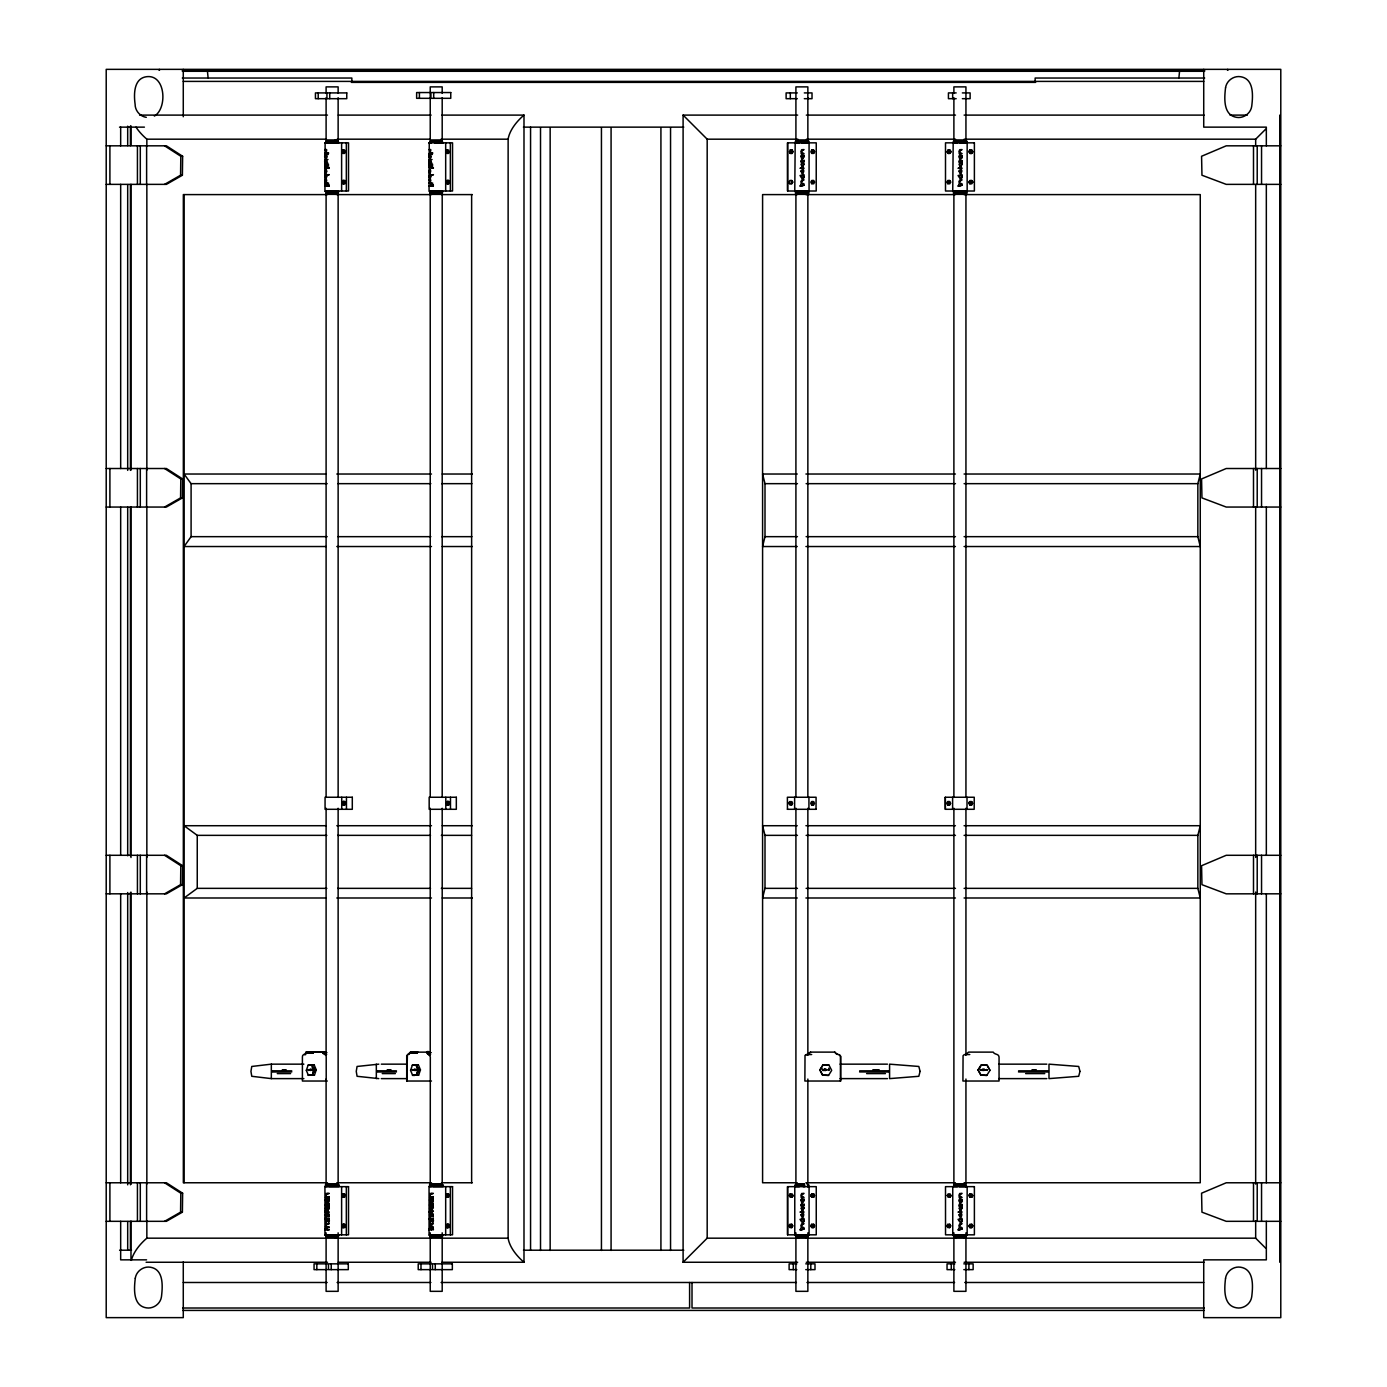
<?xml version="1.0" encoding="UTF-8"?>
<svg xmlns="http://www.w3.org/2000/svg" width="1387" height="1387" viewBox="0 0 1387 1387"><rect width="100%" height="100%" fill="white"/><g stroke="black" fill="none" stroke-linecap="round" stroke-linejoin="round"><path stroke-width="1.5" d="M164.585 184.367L180.57 175.23L180.813 156.263L164.585 145.826M106.21 184.367L166.388 184.367L182.391 175.23L182.633 156.263L166.388 145.826L106.21 145.826M164.585 507.053L180.57 497.898L180.813 478.948L164.585 468.511M106.21 507.053L166.388 507.053L182.391 497.898L182.633 478.948L166.388 468.511L106.21 468.511M164.585 893.835L180.57 884.681L180.813 865.713L164.585 855.294M106.21 893.817L166.388 893.835L182.391 884.681L182.633 865.713L166.388 855.294L106.21 855.294M164.585 1221.323L180.57 1212.169L180.813 1193.201L164.585 1182.782M106.21 1221.323L166.388 1221.323L182.391 1212.169L182.633 1193.201L166.388 1182.782L106.21 1182.782M326.638 155.847C326.136 160.996 325.997 152.813 326.517 156.956M326.638 160.823C326.136 165.972 325.997 157.789 326.517 161.915M326.621 170.982L326.621 171.988M308.07 1069.672L308.157 1069.637M308.451 1070.244L309.076 1070.001M309.162 1070.244L309.249 1069.897M412.303 1069.672L412.372 1069.637M415.961 1070.487L416.065 1069.637M311.676 1069.637C312.231 1070.365 309.613 1069.169 310.775 1070.435M308.521 1069.932L309.578 1069.897M412.858 1069.897L413.291 1070.001M413.794 1070.018L413.465 1069.897M827.207 1070.018L827.97 1069.897M985.533 1070.001L986.209 1069.897M1227.582 70.338L1227.651 69.367L1227.651 70.338M1178.915 77.724L1179.643 70.338M326.396 175.542A3.814 2.479 -90 0 1 326.482 176.999L325.789 178.108L325.095 177.172A2.722 1.786 90 0 1 325.095 176.53A3.277 2.133 -90 0 1 325.304 175.542M417.019 1053.288L417.903 1052.109M312.751 1053.288L313.635 1052.109M429.71 1219.364L430.161 1222.64L431.582 1220.907A3.103 2.028 -90 0 0 431.426 1219.71L431.34 1219.364M325.616 1219.364L326.066 1222.64L327.488 1220.907A3.086 2.011 -90 0 0 327.349 1219.71L327.245 1219.364M984.77 1069.897L985.273 1069.897M797.248 474.025L762.59 474.025L765 483.664L765 536.665L762.59 546.53L797.248 546.53M430.351 152.761L430.022 150.455M430.351 183.049L430.022 180.726M326.257 152.761L325.928 150.455M326.257 183.049L325.928 180.726M797.248 825.716L762.59 825.716L765 835.355L765 888.356L762.59 897.996L797.248 897.996M964.086 546.53L1200.258 546.53L1197.848 536.665L1197.848 483.664L1200.258 474.025L964.086 474.025M964.086 897.996L1200.258 897.996L1197.848 888.356L1197.848 835.355L1200.258 825.716L964.086 825.716M429.398 159.574L429.259 160.303A4.352 2.843 90 0 0 429.19 161.724L429.693 163.025L431.929 163.059M325.304 159.574L325.165 160.303A4.317 2.826 90 0 0 325.078 161.724L325.598 163.025L327.835 163.059M430.629 152.761L430.178 149.588M430.629 183.049L430.178 179.859M326.534 152.761L326.24 149.605M326.534 183.049L326.24 179.894M429.138 175.542L429.034 175.889A3.103 2.028 -90 0 0 428.895 177.085L430.299 178.819L430.75 175.542M325.026 175.542L324.922 175.889A3.086 2.011 -90 0 0 324.783 177.085L326.205 178.819L326.673 175.542M342.606 150.056L344.565 151.738C344.878 154.286 340.335 152.969 344.617 153.402L344.617 150.056L342.606 150.056L342.606 153.402M342.97 801.634L342.97 804.963L344.982 804.963L344.982 801.634C340.422 799.519 347.322 804.963 343.768 803.784M446.649 150.056L448.59 151.738C448.92 154.286 444.395 152.969 448.66 153.402L448.66 150.056L446.649 150.056L446.649 153.402M447.013 801.634L447.013 804.963L449.007 804.963L449.007 801.634C444.481 799.519 451.33 804.963 447.81 803.784M410.587 1070.365L412.39 1065.077L418.354 1064.835L420.452 1069.88L418.631 1075.168L412.563 1075.202L418.631 1075.168M416.308 1074.96L418.042 1069.897L416.048 1065.043L412.303 1065.268L414.453 1065.077M416.568 1075.168L418.371 1069.88L416.048 1065.043M306.336 1070.365L308.157 1065.077L314.155 1064.835L316.253 1069.88L314.433 1075.168L308.33 1075.202L314.433 1075.168M313.861 1069.897L312.37 1075.168L314.19 1069.88C310.532 1057.414 311.069 1072.012 316.253 1069.88M433.143 1216.988L432.623 1213.036M329.048 1216.988L328.546 1213.036M429.727 167.428L428.947 164.013L430.768 164.013M325.633 167.428L324.835 165.157M431.877 166.423L430.039 166.423L430.837 164.307L432.657 164.307M327.765 166.423L325.945 166.423L326.743 164.307L328.563 164.307M447.36 153.402L447.36 150.056M447.776 153.246L449.301 151.738M446.233 182.113L446.874 180.449L448.885 180.449L448.885 183.795L446.874 183.795L446.233 182.113L447.585 183.795M446.943 182.113L447.585 180.449M448.695 182.789L448.174 180.449L448.174 183.795L448.695 181.437M447.013 804.963L449.648 803.298M446.007 1195.542L446.649 1193.878L448.66 1193.878L448.66 1197.206L446.614 1197.068L446.007 1195.542L447.36 1197.206M446.718 1195.542L447.36 1193.878M448.365 1195.542L447.949 1197.206L447.949 1193.878L449.301 1195.542M446.233 1225.935L446.874 1224.27L448.885 1224.27L448.885 1227.599L446.874 1227.599L446.233 1225.935L447.585 1227.599M446.943 1225.935L447.585 1224.27M446.874 1227.599L448.001 1227.46L448.174 1224.27L448.695 1226.611M343.317 153.402L343.317 150.056M342.19 182.113L342.832 180.449L344.843 180.449L344.843 183.795L342.832 183.795L342.19 182.113L343.543 183.795M342.901 182.113L343.543 180.449M343.681 804.963L342.312 803.298L344.097 804.807L344.097 801.773M341.965 1195.542L342.606 1193.878L344.617 1193.878L344.617 1197.206L342.554 1197.068L341.965 1195.542L343.317 1197.206M342.676 1195.542L343.317 1193.878M342.19 1225.935L342.832 1224.27L344.843 1224.27L344.843 1227.599L342.832 1227.599L342.19 1225.935L343.543 1227.599M342.901 1225.935L343.543 1224.27M430.039 167.428L430.837 164.307M325.945 167.428L326.743 164.307M432.952 1216.33L432.848 1214.093M328.858 1216.33L328.754 1214.093M430.317 1052.161L410.535 1052.126L407.379 1054.831L406.894 1081.028M326.205 1081.028L326.205 1056.929C326.552 1053.877 322.842 1054.866 322.46 1052.109L306.284 1052.126C305.66 1054.692 302.175 1053.981 302.401 1056.929L302.401 1081.028L327.315 1081.028M789.879 802.813L790.694 804.252L791.526 802.813M947.962 181.628L947.962 182.599M432.259 1210.227L430.421 1210.227L431.53 1207.834L433.351 1207.834L430.733 1211.232M328.164 1210.227L326.326 1210.227L327.436 1207.834L329.256 1207.834L329.256 1208.961L327.436 1208.961L326.604 1212.099M432.917 1221.635L433.091 1220.993A2.739 1.786 -90 0 0 433.039 1220.005A3.294 2.15 90 0 0 432.883 1219.364M328.84 1221.635L328.996 1220.993A2.722 1.786 -90 0 0 328.962 1220.005A3.277 2.133 90 0 0 328.806 1219.364M308.07 1065.268L310.237 1065.077M433.004 1207.366L433.229 1203.396L431.201 1204.107A4.352 2.843 -90 0 1 431.288 1205.546L430.611 1206.863L430.611 1203.292M328.91 1207.366L329.152 1203.396L327.124 1204.107A4.317 2.826 90 0 1 327.193 1205.546L326.673 1206.846L326.517 1203.292M432.848 1201.645L433.108 1200.57A4.352 2.843 -90 0 0 433.039 1199.131L432.883 1198.472M432.848 1206.621L433.108 1205.546A4.352 2.843 -90 0 0 433.039 1204.107L432.883 1203.448M328.754 1201.645L329.014 1200.57A4.317 2.826 -90 0 0 328.944 1199.131L328.806 1198.472M328.754 1206.621L329.014 1205.546A4.317 2.826 -90 0 0 328.944 1204.107L328.806 1203.448M414.297 1070.018L414.332 1070.071M310.081 1070.018L310.116 1070.071M447.672 1225.449L448.868 1225.675L448.001 1227.46M344.67 182.789L344.652 181.437M343.629 1225.449L344.652 1225.241L344.67 1226.611M790.174 153.402L790.209 150.056L792.116 150.056L793.069 151.738L792.098 153.402L790.174 153.402L789.394 151.738M789.862 183.795L788.908 182.113L789.879 183.795L791.804 183.795M811.759 153.402L811.759 150.056L813.701 150.056L814.654 151.738L813.684 153.402L811.759 153.402L810.806 151.738L811.776 150.056M811.776 183.795L810.806 182.113L811.776 180.449L813.701 180.449L814.654 182.113L813.684 183.795L811.846 183.639M811.62 804.963L813.528 804.963L814.516 803.298L813.528 801.634L811.62 801.634L810.667 803.298L811.638 804.963L813.545 804.963M811.759 1197.206L810.823 1195.542L811.776 1193.878L813.701 1193.878L814.654 1195.542L813.684 1197.206L811.759 1197.206L810.806 1195.542L811.759 1193.878M947.893 183.639L949.748 183.795L950.719 182.113L949.748 180.449L947.806 180.449L946.853 182.113L947.824 183.795M969.877 153.402L971.802 153.402L972.79 151.738L971.802 150.056L969.877 150.056L968.906 151.738L969.894 153.402L971.819 153.402M969.877 183.795L968.906 182.113L969.894 183.795L971.819 183.795L972.79 182.113L971.802 180.449L969.877 180.449L968.906 182.113M947.668 804.963L949.592 804.963L950.58 803.298L949.592 801.634L947.668 801.634L946.697 803.298L947.685 804.963L949.61 804.963M969.721 804.963L972.634 803.298L971.68 801.634L969.721 801.634L968.767 803.298L969.756 804.963L971.68 804.963M969.894 1197.206L968.906 1195.542L969.894 1193.878L971.819 1193.878L972.79 1195.542L971.802 1197.206L969.964 1197.068M969.877 1227.599L968.906 1225.935L969.894 1227.599L971.819 1227.599L972.79 1225.935L971.802 1224.27L969.877 1224.27L968.906 1225.935M788.908 182.113L789.879 180.449L791.804 180.449M792.74 182.113L791.682 180.605L792.757 182.113L791.682 183.639M811.846 153.246L813.58 153.246L814.464 151.738L813.58 150.212L811.846 150.212M789.74 801.634L788.77 803.298L789.74 804.963L791.648 804.963L792.618 803.298L791.63 801.634L789.723 801.634L788.926 803.298L791.63 804.963M791.544 804.807L792.41 803.298L791.544 801.773L789.81 801.773M789.394 1195.542L790.209 1193.878L792.116 1193.878L793.069 1195.542L792.098 1197.206L790.174 1197.206L789.22 1195.542L790.174 1193.878M792.098 1197.206L793.052 1195.542M791.804 1224.27L789.862 1224.27L788.908 1225.935L789.862 1227.599L791.804 1227.599M792.74 1225.935L791.786 1224.27L792.757 1225.935L791.786 1227.599L789.082 1225.935M813.684 1193.878L813.684 1197.206M810.806 1225.935L811.776 1224.27L813.701 1224.27L814.654 1225.935L813.684 1227.599L811.759 1227.599L810.806 1225.935L811.759 1224.27M810.979 1225.935L811.846 1227.46L813.58 1227.46L813.684 1224.27M947.165 151.738L948.153 150.056L950.078 150.056L951.031 151.738L950.06 153.402L948.119 153.402L947.165 151.738L948.119 150.056M947.182 151.738L948.153 153.402L949.956 153.246L950.841 151.738L949.956 150.212L948.205 150.212M969.877 150.056L968.906 151.738M971.715 153.246L972.755 151.738M949.506 804.807L950.546 803.298M969.721 801.634L968.767 803.298M971.663 804.963C973.258 803.541 972.218 800.784 969.808 801.773M947.165 1195.542L948.153 1193.878L950.078 1193.878L951.031 1195.542L950.06 1197.206L948.119 1197.206L947.338 1195.542M947.893 1224.409L949.748 1224.27L950.719 1225.935L949.731 1227.599L946.853 1225.935L947.824 1224.27M971.802 1197.206L972.755 1195.542M790.174 150.056L792.098 150.056M813.528 801.634L811.62 801.634M949.644 180.605L950.528 182.113M971.802 150.056L969.964 150.212M971.715 180.605L972.755 182.113M949.592 801.634L947.668 801.634M949.731 1224.27L950.702 1225.935M971.802 1224.27L972.755 1225.935M819.873 1069.88L823.028 1064.835L828.958 1065.077L831.697 1070.365L828.542 1075.41L822.612 1075.168L819.873 1069.88L822.612 1075.168M820.098 1069.897L823.028 1064.835M828.958 1065.077L823.15 1065.043M978.043 1069.88L981.233 1064.835L987.197 1065.077L989.971 1070.365L986.781 1075.41L980.817 1075.168L978.043 1069.88L980.938 1074.96L986.781 1075.41M978.268 1069.897L981.337 1065.043L987.059 1065.268L989.971 1070.365M811.672 1054.519L806.211 1054.588L805.015 1055.75L804.876 1081.028L840.73 1081.028L840.73 1056.929C840.245 1053.427 835.962 1055.282 834.905 1052.126L810.528 1052.109L807.598 1054.519M326.066 474.025L184.072 474.025L191.094 483.664L191.094 536.665L184.072 546.53L326.066 546.53M812.071 151.044L812.054 152.414M813.406 152.414L813.423 151.062M812.071 181.437L812.054 182.789M813.406 182.807L813.423 181.437M813.423 803.784L811.915 803.975L812.123 802.449M790.018 1225.449L791.769 1225.692L790.365 1226.767M813.406 1226.611L812.747 1224.964L812.054 1226.611M970.189 151.044L970.172 152.414M971.541 152.414L971.541 151.062M949.471 182.807L949.471 181.437M970.189 181.437L970.172 182.789M971.541 182.807L971.541 181.437M947.98 802.605L948.639 804.252L949.332 802.622M971.541 803.784L970.033 803.975L970.241 802.449M949.471 1226.611L949.055 1224.998L947.962 1226.403M971.541 1226.611L970.865 1224.964L970.172 1226.611M447.55 1194.866L448.469 1194.866M448.33 1196.374L447.55 1196.235M343.508 1194.866L344.427 1194.866M344.305 1196.374L343.508 1196.235M825.733 1069.914L825.733 1070.071M964.156 139.185L1255.668 139.185L1265.637 129.216M797.664 1262.257L683.097 1262.257L707.179 1238.175L807.615 1238.175M432.848 1222.675L433.403 1220.907A3.103 2.028 -90 0 0 433.264 1219.71L433.16 1219.364M328.754 1222.675L329.308 1220.907A3.086 2.011 -90 0 0 329.17 1219.71L329.066 1219.364M805.379 1055.039L806.558 1054.536M304.724 1054.831L305.816 1054.519M791.318 182.963L791.336 181.281M790.486 1194.866L792.116 1195.559L790.469 1196.218M948.431 1194.866L950.078 1195.559L948.431 1196.218M326.847 888.356L197.249 888.356L184.072 897.996L326.066 897.996M415.32 1069.55L415.32 1069.689M311.121 1069.55L311.191 1069.637M154.373 116.075C167.515 108.619 165.903 73.91 146.294 76.736C133.533 78.626 133.793 94.715 135.111 104.268C135.042 110.596 140.018 116.439 146.294 117.34M311.243 1070.348L311 1069.117L311.121 1070.244M410.708 1052.126L408.922 1054.501M813.215 1226.767L812.262 1226.767M949.263 1226.767L948.309 1226.767M971.333 1226.767L970.363 1226.767M432.189 1199.166C428.826 1197.466 429.19 1203.812 432.432 1201.888M432.189 1204.141C428.826 1202.442 429.19 1208.788 432.432 1206.863M327.869 1199.252C325.286 1197.137 324.662 1203.829 328.338 1201.888M327.869 1204.228C325.286 1202.113 324.662 1208.805 328.338 1206.863M810.528 1052.109L807.945 1054.501M407.813 1054.536L406.72 1056.27L406.703 1081.028L431.461 1081.028M432.415 1202.772L433.229 1198.42L431.201 1199.131A4.352 2.843 -90 0 1 431.288 1200.57L430.611 1201.888L430.611 1198.316M328.32 1202.772L329.152 1198.42L327.124 1199.131A4.317 2.826 90 0 1 327.193 1200.57L326.673 1201.87L326.517 1198.316M378.807 1064.158L357.066 1066.464L356.251 1071.388L357.083 1076.295L378.807 1078.618M303.874 1064.158L271.332 1064.158L251.758 1066.464L250.943 1071.388L251.775 1076.295L271.332 1078.618L303.874 1078.618M965.699 1054.519L968.629 1052.109L993.179 1052.126C994.479 1054.866 998.848 1053.583 999.056 1056.929L999.056 1081.028L962.925 1081.028L963.063 1055.75L964.294 1054.588L969.773 1054.519M326.43 139.948L335.377 139.948M325.13 142.826L324.939 191.007L348.518 191.007L348.518 142.844L324.939 142.844L327.245 142.844M429.259 142.826L429.051 191.007L452.543 191.007L452.543 142.844L429.051 142.844L431.34 142.844M443.251 142.809L434.616 142.844M326.43 1183.77L335.377 1183.77M325.13 1185.191L339.364 1185.174L338.272 1185.174M325.13 1186.631L327.245 1186.648M429.259 1185.191L443.441 1185.174L441.17 1185.157M429.259 1186.631L431.34 1186.648M443.251 1186.613L432.865 1186.648M418.042 1069.897L420.452 1069.88M796.329 139.931L807.615 139.948M795.184 141.37L809.106 141.37L807.494 141.353M954.325 139.931L963.861 139.948M794.768 191.007L795.184 142.809M809.072 191.007L809.072 142.844L801.253 142.844M953.181 141.37L967.19 141.37L965.56 141.353M952.748 191.007L953.181 142.809M967.155 191.007L967.155 142.844L959.267 142.844M339.052 191.51L325.13 191.493M429.381 191.475L443.251 191.51M326.326 194.353L335.377 194.353M337.873 194.388L335.325 194.353M796.329 1183.752L804.443 1183.77L802.917 1183.77M954.325 1183.752L963.861 1183.77M795.184 1186.631L799.415 1186.648M953.181 1186.631L957.429 1186.648M337.891 1235.314L335.342 1235.297M441.968 1235.314L443.441 1235.314L440.598 1235.297M131.366 1260.367A39.564 21.048 -33.4 0 1 146.849 1238.175L335.377 1238.175M337.873 1238.192L335.325 1238.175M337.214 1238.175L430.542 1238.158M796.502 194.353L807.615 194.371M807.373 194.388L806.54 194.388M954.481 194.353L963.861 194.353M807.373 1235.314L806.801 1235.297M796.502 1238.175L798.461 1238.158M807.373 1238.192L806.54 1238.192M954.481 1238.175L963.861 1238.175M964.867 139.948L966.063 139.931L964.624 139.931M964.867 1183.752L966.063 1183.752L964.624 1183.735M797.352 1185.174L794.768 1185.191L804.911 1185.209M807.789 1185.191L809.106 1185.191L807.494 1185.174M955.348 1185.174C947.009 1185.226 970.779 1185.226 965.56 1185.174M807.789 1186.631L809.106 1186.631L807.494 1186.613M441.586 139.931L431.097 139.966M326.881 141.37C321.351 141.422 340.942 141.405 338.272 141.353M431.01 141.37C424.699 141.439 448.504 141.387 441.17 141.353M807.494 191.51L809.106 191.493L795.184 191.493M965.56 191.51L967.19 191.493L953.181 191.493M807.494 192.949L809.106 192.932L795.184 192.932M965.56 192.949L967.19 192.932L953.181 192.932M964.624 194.388L966.063 194.371L964.867 194.353M441.586 1183.752L431.097 1183.77M325.789 1185.191L326.881 1185.191M429.918 1185.191L431.01 1185.191M806.54 1235.314L809.106 1235.314L805.743 1235.297M807.494 1236.771C812.643 1236.701 789.082 1236.701 797.352 1236.753M965.56 1236.771C970.761 1236.701 947.026 1236.701 955.348 1236.753M964.624 1238.192L966.063 1238.175L964.867 1238.175M335.325 139.948L337.873 139.931M963.792 139.948L964.953 139.948M338.272 192.949C340.942 192.914 321.351 192.88 326.881 192.932M272.077 1071.995L291.773 1071.926M377.056 1071.995L396.457 1071.926M335.325 1183.752L337.873 1183.735M963.792 1183.77L964.953 1183.752M327.089 1235.28L324.957 1235.297L328.078 1235.28M338.272 1235.332L339.364 1235.314L336.538 1235.297M338.272 1236.771C340.942 1236.719 321.351 1236.684 326.881 1236.753M430.195 1238.175L431.184 1238.158M441.17 192.949C448.521 192.914 424.457 192.862 431.01 192.932M431.097 194.353L441.586 194.371M859.663 1070.851L889.032 1070.799M1018.578 1070.851L1048.433 1070.799M803.125 1186.648L804.928 1186.648M432.172 1235.28L429.068 1235.297L431.028 1235.314M441.17 1235.332L442.366 1235.332L439.402 1235.297M798.461 1235.28L794.768 1235.297L797.074 1235.314M806.107 1235.332L807.494 1235.332M956.475 1235.28L952.748 1235.297L955.071 1235.314M964.173 1235.332L967.19 1235.314L962.474 1235.297M441.17 1236.771C448.504 1236.736 424.699 1236.684 431.01 1236.753M431.097 1238.158L441.586 1238.175M182.304 70.338L1204.696 70.338M182.338 71.292L1204.662 71.292M182.321 78.036L351.847 78.036L351.847 81.4M1204.679 78.036L1035.153 78.036L1035.153 81.4M183.275 81.4L1203.725 81.4M351.362 82.37L1035.638 82.37M430.594 92.548L416.637 92.548L416.637 98.321L430.594 98.321M797.317 92.912L786.117 92.912L786.117 98.685L797.317 98.685M804.321 92.912L812.019 92.912L812.019 98.685L804.321 98.685M956.18 92.912L948.431 92.912L948.431 98.685L956.18 98.685M962.37 92.912L970.12 92.912L970.12 98.685L962.37 98.685M139.619 115.104L327.488 115.104M338.289 115.104L431.132 115.104M441.933 115.104L523.991 115.104L523.991 1262.257L441.933 1262.257M683.097 1262.257L683.097 115.104L797.664 115.104M806.315 115.104L955.487 115.104M964.121 115.104L1204.089 115.104M1230.026 115.104L1247.329 115.104M119.525 127.136L144.421 127.136M523.419 127.136L683.756 127.136M136.013 127.153A39.564 21.048 33.4 0 0 146.849 139.185L326.396 139.185M337.214 139.185L430.247 139.185M441.066 139.185L508.127 139.185A39.564 21.048 -33.4 0 1 523.991 115.104M683.097 115.104L707.179 139.185L797.872 139.185M806.506 139.185L955.504 139.185M328.771 142.844L339.052 142.792M787.573 142.844L816.25 142.844L816.215 191.007L787.573 191.007L787.573 142.844L787.608 191.007M1280.79 145.826L1226.229 145.826L1201.575 156.263L1201.957 175.23L1226.229 184.367L1280.79 184.367M324.835 149.588L326.656 149.588M430.768 149.588L428.947 149.588L430.768 150.455M324.835 150.455L326.656 150.455M345.276 151.738L343.751 150.212M792.879 151.738L792.012 150.212M324.835 152.761L328.563 152.761M432.657 152.761L428.947 153.628L432.657 153.628M790.261 153.246L792.098 153.402M324.835 153.628L328.563 153.628M180.813 156.263L182.633 156.263M325.304 159.626L327.124 159.626M429.398 159.626L431.236 159.626M326.656 164.013L324.835 164.013L325.945 166.423M326.743 165.382L328.563 165.382M430.837 165.382L432.657 165.382M325.754 167.081L327.575 167.081M429.849 167.081L431.686 167.081L431.582 168.295M324.835 167.428L329.308 167.428M433.403 167.428L428.947 167.428L433.403 168.295M324.835 168.295L329.308 168.295M324.835 174.675L329.308 174.675L324.835 175.542M180.57 175.23L182.391 175.23M324.835 179.859L326.656 179.859M430.768 179.859L428.947 179.859L430.768 180.726M324.835 180.726L326.656 180.726M345.502 182.113L343.976 180.605L343.976 183.639M448.59 182.113L449.527 182.113M324.835 183.049L328.563 183.049M432.657 183.049L428.947 183.049L432.657 183.916M324.835 183.916L328.563 183.916M324.835 185.182L329.222 185.13L329.222 186.118L324.835 186.049M327.488 194.596L183.344 194.596L183.344 1182.764L327.488 1182.764M336.816 194.596L431.478 194.596M441.517 194.596L472.36 194.596M797.248 194.596L762.59 194.596L762.59 1182.764L797.248 1182.764M805.916 194.596L955.418 194.596M964.086 194.596L1200.258 194.596L1200.258 1182.764L964.086 1182.764M1280.79 468.511L1226.229 468.511L1201.575 478.948L1201.957 497.898L1226.229 507.053L1280.79 507.053M336.816 474.025L431.478 474.025M442.228 474.025L472.36 474.025M805.916 474.025L955.418 474.025M180.813 478.948L182.633 478.948M191.094 483.664L327.176 483.664M337.96 483.664L430.854 483.664M441.638 483.664L471.892 483.664M765 483.664L797.456 483.664M806.124 483.664L955.452 483.664M964.104 483.664L1197.848 483.664M180.57 497.898L182.391 497.898M191.094 536.665L327.176 536.665M337.96 536.665L430.854 536.665M441.638 536.665L471.892 536.665M765 536.665L797.456 536.665M806.124 536.665L955.452 536.665M964.104 536.665L1197.848 536.665M336.816 546.53L431.478 546.53M442.228 546.53L472.36 546.53M805.916 546.53L955.418 546.53M945.31 797.248L974.246 797.248L974.177 809.297L945.31 809.297L945.31 797.248L945.379 809.297M344.687 803.298L345.623 803.298M446.371 803.298L447.724 804.963M787.383 809.297L816.093 809.297M326.066 825.716L184.072 825.716L197.249 835.355L326.847 835.355M336.816 825.716L431.478 825.716M442.228 825.716L472.36 825.716M805.916 825.716L955.418 825.716M337.648 835.355L430.525 835.355M441.326 835.355L471.563 835.355M765 835.355L797.456 835.355M806.124 835.355L955.452 835.355M964.104 835.355L1197.848 835.355M1280.79 855.294L1226.229 855.294L1201.575 865.713L1201.957 884.681L1226.229 893.835L1280.79 893.817M180.813 865.713L182.633 865.713M180.57 884.681L182.391 884.681M337.648 888.356L430.525 888.356M441.326 888.356L471.563 888.356M765 888.356L797.456 888.356M806.124 888.356L955.452 888.356M964.104 888.356L1197.848 888.356M336.816 897.996L431.478 897.996M442.228 897.996L472.36 897.996M805.916 897.996L955.418 897.996M306.076 1052.196L326.188 1052.161M305.799 1052.456L313.219 1052.265M322.651 1052.23L326.465 1052.404M410.067 1052.456L417.487 1052.265M430.594 1052.404L426.589 1052.109M305.66 1052.681L312.977 1052.56M322.911 1052.525L326.604 1052.646M409.911 1052.681L417.227 1052.56M430.559 1054.519C426.728 1056.044 424.682 1048.763 430.733 1052.646M312.838 1052.82L305.556 1052.976L312.769 1053.132M323.032 1052.785L326.656 1052.785M417.106 1052.82L409.824 1052.976L417.036 1053.132M427.109 1052.646L430.802 1052.785M381.321 1064.158L407.137 1064.158M840.054 1064.158L887.472 1064.158M998.675 1064.158L1046.838 1064.158M312.092 1064.835L314.155 1064.835M416.291 1064.835L418.354 1064.835M310.116 1069.117L310.22 1070.487M312.3 1069.169L312.3 1070.487M414.332 1069.117L414.436 1070.487M415.216 1069.117L415.32 1070.487M822.456 1069.169L822.838 1070.487L822.283 1069.342M982.603 1069.117L982.603 1070.487M308.313 1069.516L308.417 1070.487M312.422 1069.342L312.404 1070.487M412.546 1069.516L412.65 1070.487M416.603 1069.342L416.343 1070.487M980.47 1069.342C983.782 1070.695 978.789 1068.753 980.869 1070.487M282.324 1069.741L286.138 1069.741M387.233 1069.741L390.978 1069.741M872.874 1069.741L879.15 1069.741M1032.015 1069.741L1036.262 1069.741M277.279 1073.59L290.594 1073.59M382.24 1073.59L395.347 1073.59M866.598 1073.59L885.426 1073.59M1025.634 1073.59L1044.758 1073.59M414.73 1075.41L412.667 1075.41L410.552 1070.348M381.321 1078.618L407.137 1078.618M840.054 1078.618L887.472 1078.618M998.675 1078.618L1046.838 1078.618M336.816 1182.764L431.478 1182.764M441.517 1182.764L472.36 1182.764M805.916 1182.764L955.418 1182.764M1280.79 1182.782L1226.229 1182.782L1201.575 1193.201L1201.957 1212.169L1226.229 1221.323L1280.79 1221.323M328.771 1186.648L339.052 1186.613M787.573 1186.648L816.25 1186.648L816.25 1234.829L787.573 1234.829L787.573 1186.648L787.608 1234.829M959.267 1186.648L967.19 1186.631L965.56 1186.613M180.813 1193.201L182.633 1193.201M345.276 1195.542L343.751 1194.034L343.751 1197.068M951.014 1195.542L950.06 1197.206M968.906 1195.542L969.877 1193.878M329.256 1196.582L325.529 1197.449L329.256 1197.449M433.351 1196.582L429.641 1197.449L433.351 1197.449M328.338 1198.316C321.732 1197.796 328.927 1207.331 327.315 1198.42M432.432 1198.316C425.844 1197.796 433.021 1207.314 431.409 1198.42M328.338 1203.292C321.732 1202.772 328.927 1212.307 327.315 1203.396M432.432 1203.292C425.844 1202.772 433.021 1212.29 431.409 1203.396M326.344 1211.232L325.529 1208.112L327.367 1208.112M430.438 1211.232L429.641 1208.112L431.461 1208.112M325.529 1209.204L327.367 1209.204M429.641 1209.204L431.461 1209.204M326.517 1210.886L328.338 1210.886M430.611 1210.886L432.432 1210.886M324.783 1211.232L329.256 1212.099L324.783 1212.099M180.57 1212.169L182.391 1212.169M324.783 1218.497L329.256 1218.497L324.783 1219.364M345.502 1225.935L344.132 1224.27L344.791 1225.935L342.832 1227.599M448.59 1225.935L449.527 1225.935M946.853 1225.935L947.806 1227.599L949.731 1227.599M329.256 1226.854L325.529 1226.854L329.256 1227.72M433.351 1226.854L429.641 1227.72L433.351 1227.72M969.964 1227.46L971.802 1227.599M324.887 1228.934L329.256 1229.87L325.529 1229.003M324.887 1229.922L327.037 1229.922M431.149 1229.922L428.982 1229.922L428.982 1228.934L433.351 1229.003L433.351 1229.87L429.641 1229.003M327.245 1235.28L329.36 1235.28M433.438 1235.28L430.455 1235.297M797.75 1235.28L799.848 1235.28M799.415 1235.28L801.357 1235.28M957.429 1235.28L959.388 1235.28M955.764 1235.28L957.862 1235.28M441.066 1238.175L508.127 1238.175A39.564 21.048 33.4 0 0 523.991 1262.257M806.506 1238.175L955.504 1238.175M964.156 1238.175L1255.668 1238.175L1265.637 1248.144M119.594 1250.207L131.488 1250.207M523.488 1250.207L683.756 1250.207M146.571 1259.847L120.669 1259.847L120.669 1221.323M146.103 1262.257L327.488 1262.257M338.289 1262.257L431.132 1262.257M806.315 1262.257L955.487 1262.257M964.121 1262.257L1204.089 1262.257M327.384 1263.852L314.051 1263.852L314.051 1269.642L327.384 1269.642M431.513 1263.852L418.215 1263.852L418.215 1269.642L431.513 1269.642M796.814 1263.852L789.116 1263.852L789.116 1269.642L796.814 1269.642M805.76 1263.852L815.001 1263.852L815.001 1269.642L805.76 1269.642M954.811 1263.852L947.044 1263.852L947.044 1269.642L954.811 1269.642M963.826 1263.852L973.137 1263.852L973.137 1269.642L963.826 1269.642M183.275 1282.49L327.159 1282.49M337.093 1282.49L430.889 1282.49M441.101 1282.49L796.415 1282.49M806.974 1282.49L954.568 1282.49M964.763 1282.49L1203.725 1282.49M182.772 1308.01L689.599 1308.01L689.599 1282.507M1204.332 1308.01L692.009 1308.01L692.009 1282.507M182.685 1310.42L1204.28 1310.42M799.415 142.844L794.768 142.809M957.429 142.844L952.748 142.809M960.966 1235.28L962.977 1235.28M802.917 1235.28L804.928 1235.28M959.267 1235.28L961.174 1235.28M801.253 1235.28L803.125 1235.28M328.771 1235.28L330.817 1235.28M432.865 1235.28L434.894 1235.28M330.539 1235.28L334.267 1235.297M434.616 1235.28L438.327 1235.297M1018.509 1071.926L1048.433 1071.995M859.593 1071.926L889.032 1071.995M377.056 1070.799L396.439 1070.851M272.077 1070.799L291.755 1070.851M804.408 1235.297L806.506 1235.297M437.98 1235.297L440.043 1235.297M333.92 1235.297L335.983 1235.297M806.54 139.931L807.373 139.931M965.56 142.792L967.12 142.809M807.494 142.792L809.037 142.809M963.792 194.353L964.953 194.353M806.54 1183.735L807.373 1183.735M963.809 1235.297L965.959 1235.314L964.867 1235.297M963.792 1238.175L964.953 1238.175M326.673 1054.519L324.887 1052.941M822.751 1074.96L828.542 1075.41M428.982 1054.519L430.317 1056.929L430.23 1185.174M428.531 1054.519L427.161 1052.785M982.447 1069.689L981.892 1070.383L982.447 1069.55M824.242 1069.689L823.687 1070.383L824.242 1069.55M327.973 154.546C319.964 154.859 329.465 162.522 325.928 154.512M327.973 159.522C319.964 159.834 329.465 167.498 325.928 159.488M432.068 154.546C424.093 154.911 433.559 162.47 430.022 154.512M432.068 159.522C424.093 159.886 433.559 167.446 430.022 159.488M834.662 1052.126L837.297 1054.449M430.091 1054.501L429.034 1052.941M429.224 1054.536L430.126 1055.351M839.1 1054.588L840.695 1056.27M949.367 150.802L949.783 152.414L948.171 151.981M448.14 804.807L448.677 802.449M344.097 804.807L344.652 802.449M428.947 164.013L430.039 166.423M306.319 1070.348L308.434 1075.41M325.529 1208.112L326.326 1210.227M429.641 1208.112L430.421 1210.227M325.737 1196.582L325.893 1193.496L329.256 1193.392L325.928 1194.432L326.014 1196.582M325.737 1226.854L325.893 1223.785L329.256 1223.681L325.928 1224.704L326.014 1226.854M429.849 1196.582L429.987 1193.496L433.351 1193.392L430.022 1194.432L430.109 1196.582M431.669 1226.854L431.409 1225.293M429.849 1226.854L429.987 1223.785L433.351 1223.681L430.022 1224.704L430.109 1226.854M431.946 1226.854L431.773 1226.195A2.531 1.647 -90 0 1 431.704 1225.519M801.53 176.999L802.605 178.108L803.645 177.172A2.739 2.739 0 0 0 803.645 176.53A3.294 3.294 0 0 0 803.35 175.542L801.669 175.542A3.832 3.832 0 0 0 801.53 176.999M801.53 1220.803L802.605 1221.912L803.645 1220.993A2.739 2.739 0 0 0 803.645 1220.352A3.294 3.294 0 0 0 803.35 1219.364L801.669 1219.364A3.832 3.832 0 0 0 801.53 1220.803M207.356 70.338L208.085 77.724M159.418 70.338L159.349 69.367L159.349 70.338M1279.75 115.104L1279.75 1262.257M1266.331 145.826L1266.331 127.136L1203.725 127.136L1203.725 69.35M1266.331 184.367L1266.331 468.511M1266.331 507.053L1266.331 855.294M1266.331 893.817L1266.331 1182.782M1266.331 1221.323L1266.331 1259.847L1203.725 1259.847L1203.725 1317.65L1280.79 1317.65L1280.79 69.35L106.21 69.35L106.21 1317.633L183.275 1317.633L183.275 1261.91M1261.546 145.826L1261.546 184.367M1261.546 468.511L1261.546 507.053M1261.546 855.294L1261.546 893.835M1261.546 1182.782L1261.546 1221.323M1257.211 145.826L1257.211 184.367M1257.211 468.511L1257.211 507.053M1257.211 855.294L1257.211 893.835M1257.211 1182.782L1257.211 1221.323M1255.668 139.185L1255.668 145.687M1255.668 184.627L1255.668 470.193M1255.668 506.966L1255.668 857.426M1255.668 892.032L1255.668 1184.082M1255.668 1220.872L1255.668 1238.175M1253.501 145.826L1253.501 184.367M1253.501 468.511L1253.501 507.053M1253.501 855.294L1253.501 893.835M1253.501 1182.782L1253.501 1221.323M968.906 1263.852L968.906 1269.642M967.155 1186.648L967.155 1234.829M967.016 797.248L967.016 809.297M965.941 141.041L965.941 86.878L953.892 86.878L953.892 93.38M965.941 193.036L965.941 797.421M965.941 808.257L965.941 1055.195M965.941 1079.034L965.941 1183.007M965.941 1232.835L965.941 1291.332L953.892 1291.332L953.892 1232.835M953.892 97.714L953.892 141.041M953.892 193.036L953.892 797.421M953.892 808.257L953.892 1185.174M952.661 92.912L952.661 98.685M952.609 797.248L952.609 809.297M952.748 1186.648L952.748 1234.829M951.274 1263.852L951.274 1269.642M840.435 1056.929L840.435 1081.028M816.024 809.297L816.093 797.248L787.383 797.248L787.452 809.297M810.806 1263.852L810.806 1269.642M809.072 1186.648L809.072 1234.829M808.933 797.248L808.933 809.297M807.858 93.38L807.858 86.878L795.913 86.878L795.913 141.041M807.858 97.714L807.858 141.041M807.858 193.036L807.858 797.421M807.858 808.257L807.858 1055.195M807.858 1079.034L807.858 1183.007M807.858 1232.835L807.858 1291.332L795.913 1291.332L795.913 1232.835M807.823 92.912L807.823 98.685M795.913 193.036L795.913 797.421M795.913 808.257L795.913 1185.174M794.63 797.248L794.63 809.297M794.768 1186.648L794.768 1234.829M793.312 1263.852L793.312 1269.642M790.313 92.912L790.313 98.685M707.179 139.185L707.179 1238.175M670.545 127.881L670.545 1250.45M660.923 127.881L660.923 1250.45M611.078 127.881L611.078 1250.45M601.438 127.881L601.438 1250.45M550.154 127.881L550.154 1250.45M540.514 127.881L540.514 1250.45M530.562 127.153L530.562 1250.224M508.127 139.185L508.127 1238.175M471.632 194.596L471.632 1182.764M450.48 797.248L450.48 809.297M450.359 142.844L450.359 191.007M450.359 1186.648L450.359 1234.829M445.799 797.248L445.799 809.297M445.678 142.844L445.678 191.007M445.678 1186.648L445.678 1234.829M442.193 93.38L442.193 86.878L430.23 86.878L430.23 143.208M442.193 97.714L442.193 143.208M442.193 193.036L442.193 797.421M442.193 808.257L442.193 1185.174M442.193 1232.835L442.193 1291.332L430.23 1291.332L430.23 1232.835M435.275 1263.852L435.275 1269.642M433.698 92.548L433.698 98.321M432.969 185.13L432.969 186.118M431.582 174.675L431.582 175.542M431.478 185.13L431.478 186.118M431.53 1193.392L431.53 1194.259M431.53 1196.582L431.53 1197.449M431.53 1207.834L431.53 1208.961M431.53 1211.232L431.53 1212.099M431.53 1218.497L431.53 1219.364M431.53 1223.681L431.53 1224.548M431.53 1226.854L431.53 1227.72M431.53 1229.003L431.53 1229.87M431.149 185.13L431.149 186.118M430.837 152.761L430.837 153.628M430.837 183.049L430.837 183.916M430.837 185.182L430.837 186.049M430.23 193.036L430.23 797.421M430.23 808.257L430.23 1055.195M430.369 1199.166L430.369 1201.888M430.369 1204.141L430.369 1206.863M429.849 154.512L429.849 158.083L429.19 156.748A4.352 2.843 90 0 1 429.259 155.327L429.398 154.598M429.849 159.488L429.849 163.059M429.311 1228.934L429.311 1229.922M420.989 1263.852L420.989 1269.642M419.411 92.548L419.411 98.321M376.328 1064.158L376.328 1078.618M346.455 797.248L346.455 809.297M346.334 142.844L346.334 191.007M346.334 1186.648L346.334 1234.829M341.739 797.248L341.739 809.297M341.618 142.844L341.618 191.007M341.618 1186.648L341.618 1234.829M338.133 93.38L338.133 86.878L326.101 86.878L326.101 93.38M338.133 97.714L338.133 143.208M338.133 193.036L338.133 797.421M338.133 808.257L338.133 1185.174M338.133 1232.835L338.133 1291.332L326.101 1291.332L326.101 1232.835M331.233 1263.852L331.233 1269.642M329.725 92.912L329.725 98.685M328.892 185.13L328.892 186.118M327.488 167.428L327.488 168.295M327.488 174.675L327.488 175.542M327.401 185.13L327.401 186.118M327.436 1193.392L327.436 1194.259M327.436 1196.582L327.436 1197.449M327.436 1207.834L327.436 1208.961M327.436 1211.232L327.436 1212.099M327.436 1218.497L327.436 1219.364M327.436 1223.681L327.436 1224.548M327.436 1226.854L327.436 1227.72M327.436 1229.003L327.436 1229.87M327.055 185.13L327.055 186.118M326.933 92.912L326.933 98.685M326.743 152.761L326.743 153.628M326.743 183.049L326.743 183.916M326.743 185.182L326.743 186.049M326.604 1218.497L326.604 1219.364M326.274 1199.166L326.274 1201.888M326.274 1204.141L326.274 1206.863M326.101 97.714L326.101 143.208M326.101 193.036L326.101 797.421M326.101 808.257L326.101 1055.195M326.101 1079.034L326.101 1185.174M325.754 154.512L325.754 158.083L325.078 156.748A4.317 2.826 90 0 1 325.165 155.327L325.304 154.598M325.754 159.488L325.754 163.059M325.217 1228.934L325.217 1229.922M318.212 92.912L318.212 98.685M316.843 1263.852L316.843 1269.642M271.332 1064.158L271.332 1078.618M197.249 835.355L197.249 888.356M184.072 194.596L184.072 1182.764M183.275 69.35L183.275 116.751M146.849 139.185L146.849 145.687M146.849 184.627L146.849 470.193M146.849 506.966L146.849 857.426M146.849 892.032L146.849 1184.082M146.849 1220.872L146.849 1238.175M146.623 145.826L146.623 184.367M146.623 468.511L146.623 507.053M146.623 855.294L146.623 893.835M146.623 1182.782L146.623 1221.323M140.295 145.826L140.295 184.367M140.295 468.511L140.295 507.053M140.295 855.294L140.295 893.835M140.295 1182.782L140.295 1221.323M137.434 145.826L137.434 184.367M137.434 468.511L137.434 507.053M137.434 855.294L137.434 893.835M137.434 1182.782L137.434 1221.323M130.985 125.922L130.985 145.41M130.985 184.367L130.985 470.072M130.985 506.862L130.985 857.513M130.985 892.136L130.985 1184.342M130.985 1221.132L130.985 1260.107M130.43 126.165L130.43 145.635M130.43 184.61L130.43 470.384M130.43 507.191L130.43 855.744M130.43 892.534L130.43 1184.81M130.43 1221.6L130.43 1249.756M127.691 126.165L127.691 145.635M127.691 184.61L127.691 470.384M127.691 507.191L127.691 855.744M127.691 892.534L127.691 1184.81M127.691 1221.6L127.691 1249.756M120.669 127.136L120.669 145.826M120.669 184.367L120.669 468.511M120.669 507.053L120.669 855.294M120.669 893.817L120.669 1182.782M109.902 145.826L109.902 184.367M109.902 468.511L109.902 507.053M109.902 855.294L109.902 893.835M109.902 1182.782L109.902 1221.323M418.285 1067.713A3.572 2.358 -90 0 1 418.631 1068.475M418.787 1071.215A3.572 2.358 -90 0 1 418.111 1072.775M429.398 175.542A3.294 2.15 -90 0 0 429.207 176.53A2.739 1.786 90 0 0 429.207 177.172L429.883 178.108L430.577 176.999A3.832 2.497 -90 0 0 430.49 175.542M431.062 1219.364A3.294 2.15 -90 0 1 431.253 1220.352A2.739 1.786 -90 0 1 431.27 1220.993L430.594 1221.912L429.883 1220.803A3.832 2.497 -90 0 1 429.97 1219.364M314.069 1067.713A3.589 2.358 -90 0 1 314.433 1068.475M314.572 1071.215A3.589 2.358 -90 0 1 314.312 1072.064M326.968 1219.364A3.277 2.133 -90 0 1 327.176 1220.352A2.722 1.786 -90 0 1 327.176 1220.993L326.5 1221.912L325.789 1220.803A3.814 2.479 -90 0 1 325.876 1219.364M828.785 1068.181A3.572 3.572 0 0 1 829.183 1069.03M430.629 161.603C430.022 165.538 430.091 157.979 430.629 161.603M430.629 156.627C430.022 160.563 430.091 153.003 430.629 156.627M324.801 170.982C325.997 179.2 327.817 165.036 324.801 170.982M428.912 170.982C430.091 179.183 431.894 165.036 428.912 170.982M429.606 1214.804C430.785 1223.005 432.588 1208.84 429.606 1214.804M325.494 1214.804C326.691 1223.005 328.511 1208.84 325.494 1214.804M325.078 171.156C325.841 176.149 327.488 167.602 325.078 171.156M325.772 1214.977C326.586 1219.971 328.078 1211.423 325.772 1214.977M429.172 171.156C430.005 176.114 431.461 167.671 429.172 171.156M429.866 1214.977C430.611 1219.953 432.276 1211.44 429.866 1214.977M414.557 1069.88L414.557 1069.88M801.097 156.124C801.478 163.163 805.882 154.061 803.558 155.327A4.352 4.352 0 0 1 803.68 156.748C802.414 161.083 802.726 150.992 801.097 156.124M801.097 161.1C801.478 168.139 805.882 159.037 803.558 160.303A4.352 4.352 0 0 1 803.68 161.724C802.414 166.059 802.726 155.968 801.097 161.1M801.097 1199.946C801.478 1206.985 805.882 1197.883 803.558 1199.131A4.352 4.352 0 0 1 803.68 1200.57C802.414 1204.904 802.726 1194.814 801.097 1199.946M801.097 1204.922C801.478 1211.961 805.882 1202.858 803.558 1204.107A4.352 4.352 0 0 1 803.68 1205.546C802.414 1209.88 802.726 1199.772 801.097 1204.922M962.162 161.343C962.855 164.81 958.157 164.325 959.111 161.1C960.758 155.968 960.445 166.059 961.728 161.724A4.317 4.317 0 0 0 961.607 160.303L962.162 161.343M962.162 156.367C962.855 159.834 958.157 159.349 959.111 156.124C960.758 150.992 960.445 161.083 961.728 156.748A4.317 4.317 0 0 0 961.607 155.327L962.162 156.367M962.162 1200.188C962.855 1203.639 958.157 1203.153 959.111 1199.946C960.758 1194.796 960.445 1204.904 961.728 1200.57A4.317 4.317 0 0 0 961.607 1199.131L962.162 1200.188M962.162 1205.164C962.855 1208.614 958.157 1208.129 959.111 1204.922C960.758 1199.772 960.445 1209.88 961.728 1205.546A4.317 4.317 0 0 0 961.607 1204.107L962.162 1205.164M801.495 156.298C801.894 160.667 802.848 153.402 801.495 156.298M801.495 161.273C801.894 165.642 802.848 158.361 801.495 161.273M801.495 1200.119C801.842 1204.488 802.952 1197.189 801.495 1200.119M801.495 1205.095C801.842 1209.464 802.952 1202.165 801.495 1205.095M959.527 156.298C959.925 160.667 960.896 153.385 959.527 156.298M959.527 161.273C959.925 165.642 960.896 158.361 959.527 161.273M959.527 1200.119C959.873 1204.488 961 1197.189 959.527 1200.119M959.527 1205.095C959.873 1209.464 961 1202.165 959.527 1205.095M801.547 151.131L801.894 152.761L804.044 153.628L801.149 153.628L801.079 151.2L801.703 149.692L804.044 149.588L801.547 151.131M801.547 181.42L801.894 183.049L804.044 183.916L801.149 183.916L801.079 181.489L801.703 179.963L804.044 179.859L801.547 181.42M801.547 1194.953L801.894 1196.582L804.044 1197.449L801.149 1197.449L801.079 1195.022L801.703 1193.496L804.044 1193.392L801.547 1194.953M801.547 1225.224L801.894 1226.854L804.044 1227.72L801.149 1227.72L801.079 1225.293L801.703 1223.785L804.044 1223.681L801.547 1225.224M959.579 151.131L959.925 152.761L962.093 153.628L959.18 153.628L959.093 151.2L959.735 149.692L962.093 149.588L959.579 151.131M959.579 181.42L959.925 183.049L962.093 183.916L959.18 183.916L959.093 181.489L959.735 179.963L962.093 179.859L959.579 181.42M959.579 1194.953L959.925 1196.582L962.093 1197.449L959.18 1197.449L959.093 1195.022L959.735 1193.496L962.093 1193.392L959.579 1194.953M959.579 1225.224L959.925 1226.854L962.093 1227.72L959.18 1227.72L959.093 1225.293L959.735 1223.785L962.093 1223.681L959.579 1225.224M920.066 1071.388L918.818 1076.295L889.587 1078.618L889.587 1064.158L918.835 1066.464L920.066 1071.388M1079.953 1071.388L1078.687 1076.295L1048.988 1078.618L1048.988 1064.158L1078.705 1066.464L1079.953 1071.388M801.097 170.982C803.056 179.443 805.622 164.741 801.097 170.982M801.097 1214.804C803.056 1223.265 805.622 1208.545 801.097 1214.804M959.128 170.982C961.104 179.46 963.67 164.724 959.128 170.982M959.128 1214.804C961.104 1223.265 963.67 1208.545 959.128 1214.804M801.513 171.156C802.778 176.357 805.119 167.411 801.513 171.156M801.513 1214.977C802.882 1220.196 804.963 1211.163 801.513 1214.977M959.544 171.156C960.844 176.392 963.167 167.342 959.544 171.156M959.544 1214.977C960.931 1220.196 963.029 1211.163 959.544 1214.977M804.131 177.085C802.934 181.905 800.559 175.698 800.004 175.542L804.044 174.675L803.905 175.889A3.103 3.103 0 0 1 804.131 177.085M804.131 1220.907C802.934 1225.727 800.559 1219.52 800.004 1219.364L804.044 1218.497L803.905 1219.71A3.103 3.103 0 0 1 804.131 1220.907M962.179 177.085C960.983 181.922 958.59 175.698 958.036 175.542L962.093 174.675L961.954 175.889A3.086 3.086 0 0 1 962.179 177.085M962.179 1220.907C960.983 1225.727 958.59 1219.502 958.036 1219.364L962.093 1218.497L961.954 1219.71A3.086 3.086 0 0 1 962.179 1220.907M825.421 1070.001L825.421 1070.001M983.626 1070.001L983.626 1070.001M135.285 1278.242C134.071 1288.228 132.632 1305.652 146.294 1307.837C153.263 1309.085 160.459 1303.849 161.447 1296.828C162.643 1286.859 164.082 1269.434 150.437 1267.233C143.45 1266.002 136.255 1271.22 135.285 1278.242M1225.553 87.745C1224.357 97.731 1222.918 115.156 1236.563 117.34C1243.55 118.588 1250.745 113.353 1251.715 106.331C1252.929 96.362 1254.368 78.938 1240.706 76.736C1233.736 75.505 1226.541 80.741 1225.553 87.745M1225.553 1278.242C1224.357 1288.228 1222.918 1305.652 1236.563 1307.837C1243.55 1309.085 1250.745 1303.849 1251.715 1296.828C1252.929 1286.859 1254.368 1269.434 1240.706 1267.233C1233.736 1266.002 1226.541 1271.22 1225.553 1278.242M790.243 151.478C791.37 155.153 793.104 148.912 790.243 151.478M811.811 1195.282C812.955 1198.975 814.672 1192.716 811.811 1195.282M969.929 1195.282C971.073 1198.975 972.807 1192.716 969.929 1195.282M961.694 177.172L960.654 178.108L959.561 176.999A3.814 3.814 0 0 1 959.7 175.542L961.382 175.542A3.277 3.277 0 0 1 961.694 176.53A2.722 2.722 0 0 1 961.694 177.172M961.694 1220.993L960.654 1221.912L959.561 1220.803A3.814 3.814 0 0 1 959.7 1219.364L961.382 1219.364A3.277 3.277 0 0 1 961.694 1220.352A2.722 2.722 0 0 1 961.694 1220.993M804.044 164.013L802.362 166.423L801.149 164.307L802.38 167.428L800.004 168.295L804.044 168.295L802.657 167.081L804.044 164.013M804.044 1207.834L802.362 1210.227L801.149 1208.112L802.38 1211.232L800.004 1212.099L804.044 1212.099L802.657 1210.886L804.044 1207.834M962.093 164.013L960.393 166.423L959.18 164.307L960.411 167.428L958.036 168.295L962.093 168.295L960.688 167.081L962.093 164.013M962.093 1207.834L960.393 1210.227L959.18 1208.112L960.411 1211.232L958.036 1212.099L962.093 1212.099L960.688 1210.886L962.093 1207.834M822.924 1069.568L823.427 1070.487L822.994 1069.516M828.524 1069.568L829.045 1070.487L828.594 1069.516M986.764 1069.568L987.284 1070.487L986.694 1069.516M450.758 92.548L430.924 92.548L430.924 98.321L450.758 98.321L450.758 92.548M346.767 92.912L315.438 92.912L315.438 98.685L346.767 98.685L346.767 92.912M974.385 142.844L945.501 142.844L945.501 191.007L974.385 191.007L974.385 142.844M433.403 174.675L428.947 175.542L433.403 174.675M433.299 185.13L428.947 186.049L433.299 186.118L433.299 185.13M800.663 185.13L800.16 186.118L800.663 185.13M804.044 185.182L801.149 186.049L804.044 185.182M958.694 185.13L958.174 186.118L958.694 185.13M962.093 185.182L959.18 186.049L962.093 185.182M352.298 797.248L325.061 797.248L325.061 809.297L352.298 809.297L352.298 797.248M456.323 797.248L429.172 797.248L429.172 809.297L456.323 809.297L456.323 797.248M824.398 1069.117L824.242 1070.487L824.398 1069.117M825.733 1069.117L825.577 1070.487L825.733 1069.117M983.955 1069.117L983.799 1070.487L983.955 1069.117M348.518 1186.648L324.939 1186.648L324.939 1234.829L348.518 1234.829L348.518 1186.648M452.543 1186.648L429.051 1186.648L429.051 1234.829L452.543 1234.829L452.543 1186.648M974.385 1186.648L945.501 1186.648L945.535 1234.829L974.385 1234.829L974.385 1186.648M433.351 1211.232L428.895 1212.099L433.351 1211.232M433.351 1218.497L428.895 1219.364L433.351 1218.497M800.663 1228.934L800.16 1229.922L800.663 1228.934M804.044 1229.003L801.149 1229.87L804.044 1229.003M958.694 1228.934L958.174 1229.922L958.694 1228.934M962.093 1229.003L959.18 1229.87L962.093 1229.003M348.293 1263.852L328.459 1263.852L328.459 1269.642L348.293 1269.642L348.293 1263.852M452.335 1263.852L432.501 1263.852L432.501 1269.642L452.335 1269.642L452.335 1263.852"/></g></svg>
